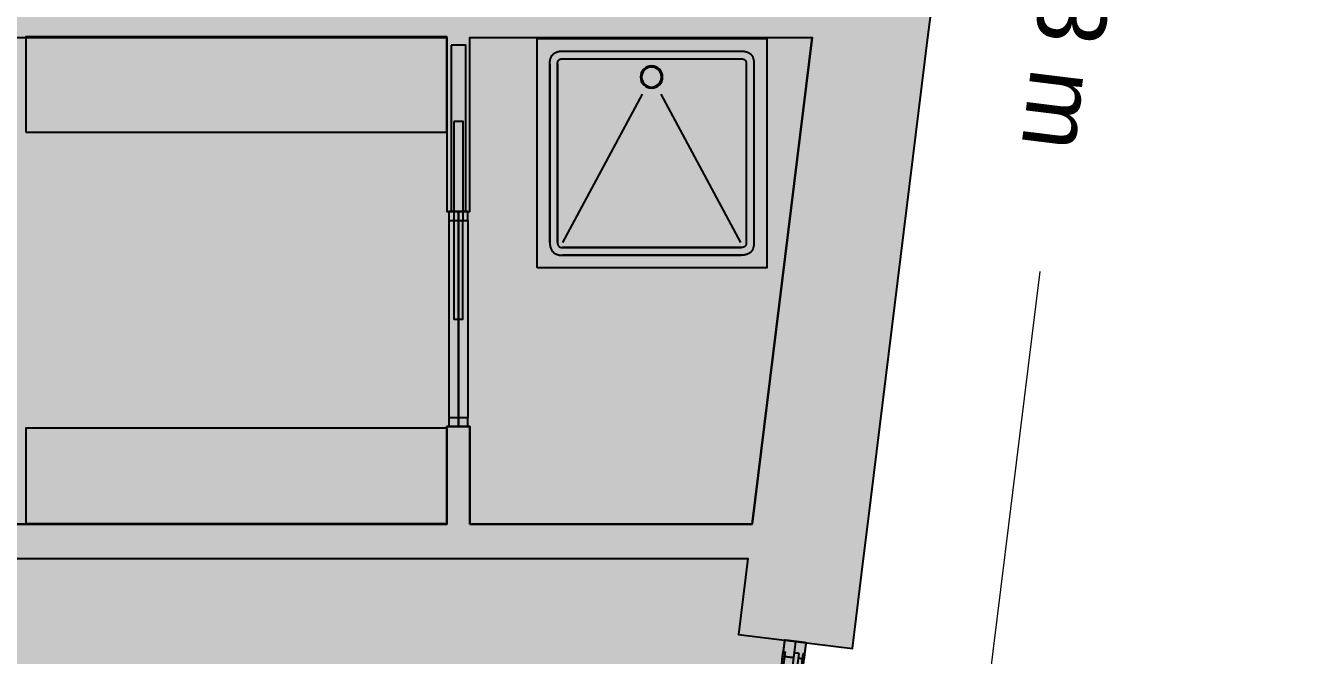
# Model space of a CAD drawing. Header units: metres. Extents: x -17 to 580, y -130 to 19.
# Drawn here: x 102.53 to 108.13, y -43.11 to -40.37 of the extents above; entities that cross this region are included whole.
import ezdxf

# ---------------------------------------------------------------- set-up
doc = ezdxf.new("R2010")
doc.units = ezdxf.units.M
for name, pattern in [('Default Wall', [0]), ('Grey Dimension_ExtLine', [0.0025, 0, -0.0025]), ('Lounge Zone', [0]), ('Style Black Lines_4', [0]), ('Style Border  Fill_3', [0]), ('Style Border  Fill_4', [0]), ('Style Grey Lines_3', [0]), ('Style White Hatch', [0]), ('Tiles Zone', [0]), ('White wall 10cm', [0]), ('White wall 15cm', [0])]:
    doc.linetypes.add(name, pattern=pattern)
for name, color, linetype, true_color in [('Annotations', 7, 'Continuous', 0x7a8bf7), ('Imported blocks', 7, 'Continuous', 0x7a8bf7), ('Walls', 7, 'Continuous', 0xc7c7c7), ('Zones', 7, 'Continuous', 0x7a8bf7)]:
    doc.layers.add(name, color=color, linetype=linetype, true_color=true_color)
doc.styles.add('Grey Dimension', font='', dxfattribs={"height": 0.3})
doc.styles.get('Grey Dimension').set_extended_font_data('arial')
doc.dimstyles.new('Grey Dimension', dxfattribs={"dimtxt": 0.3, "dimasz": 0.15, "dimexe": 0, "dimexo": 0, "dimgap": 0.25, "dimtad": 0, "dimtih": 1, "dimtoh": 1, "dimdec": 6, "dimrnd": 1e-06, "dimzin": 0, "dimdsep": 46, "dimtxsty": 'Grey Dimension', "dimblk": 'OBLIQUE', "dimcen": 0.09, "dimadec": 0, "dimazin": 0, "dimtfac": 1, "dimtdec": 4, "dimtix": 1, "dimtofl": 0, "dimtmove": 2, "dimatfit": 3, "dimfxl": 1, "dimtolj": 1, "dimtzin": 0, "dimlwd": 5, "dimlwe": 5, "dimarcsym": 0})

# ---------------------------------------------------------------- blocks, each defined once
blk = doc.blocks.new('Sliding door 90')
at = {"layer": 'Imported blocks', "transparency": 33554483}
for points in [[(-1.2492, -0.031), (-0.4898, -0.031), (-0.4898, 0.0318), (-1.2492, 0.0319), (-1.2492, -0.031)], [(-0.9, -0.0199), (0, -0.02), (0, 0.02), (-0.9, 0.0201), (-0.9, -0.0199)], [(-0.4898, -0.0413), (-0.45, -0.0413), (-0.45, 0.0414), (-0.4898, 0.0414), (-0.4898, -0.0413)], [(0.45, -0.0413), (0.4898, -0.0413), (0.4898, 0.0413), (0.45, 0.0414), (0.45, -0.0413)]]:
    blk.add_hatch(color=256, dxfattribs=at).paths.add_polyline_path(points, flags=0)
at = {"layer": 'Imported blocks', "linetype": 'Style White Hatch'}
blk.add_lwpolyline([(-1.2492, -0.031), (-0.4898, -0.031), (-0.4898, 0.0318), (-1.2492, 0.0319), (-1.2492, -0.031)], close=True, dxfattribs=at)
at = {"layer": 'Imported blocks', "linetype": 'Style Border  Fill_3'}
for points in [[(-0.9, -0.0199), (0, -0.02), (0, 0.02), (-0.9, 0.0201), (-0.9, -0.0199)], [(-0.4898, -0.0413), (-0.45, -0.0413), (-0.45, 0.0414), (-0.4898, 0.0414), (-0.4898, -0.0413)], [(0.45, -0.0413), (0.4898, -0.0413), (0.4898, 0.0413), (0.45, 0.0414), (0.45, -0.0413)]]:
    blk.add_lwpolyline(points, close=True, dxfattribs=at)
at = {"layer": 'Imported blocks', "linetype": 'Style Grey Lines_3'}
for points in [[(-0.45, 0.0414), (0.45, 0.0414)], [(-0.45, -0.0413), (0.45, -0.0413)]]:
    blk.add_lwpolyline(points, dxfattribs=at)
blk = doc.blocks.new('Shower')
at = {"layer": 'Imported blocks', "transparency": 33554483}
blk.add_hatch(color=256, dxfattribs=at).paths.add_polyline_path([(0.5, -0.5), (-0.5, -0.5), (-0.5, 0.5), (0.5, 0.5), (0.5, -0.5)], flags=0)
at = {"layer": 'Imported blocks', "linetype": 'Style Border  Fill_3'}
blk.add_lwpolyline([(0.5, -0.5), (-0.5, -0.5), (-0.5, 0.5), (0.5, 0.5), (0.5, -0.5)], close=True, dxfattribs=at)
at = {"layer": 'Imported blocks', "linetype": 'Style Black Lines_4'}
for points in [[(-0.3889, 0.4444), (0.3889, 0.4444)], [(-0.3889, 0.4111), (0.3889, 0.4111)], [(-0.4444, -0.3889), (-0.4444, 0.3889)], [(-0.4111, -0.3889), (-0.4111, 0.3889)], [(-0.2564, 0.0387), (0.3889, 0.3858)], [(0.4111, -0.3889), (0.4111, 0.3889)], [(0.4111, 0.3889), (0.4111, -0.3889)], [(0.4444, 0.3889), (0.4444, -0.3889)], [(0.4444, -0.3889), (0.4444, 0.3889)], [(-0.2564, -0.0419), (0.3889, -0.3889)], [(-0.3889, -0.4111), (0.3889, -0.4111)], [(0.3889, -0.4111), (-0.3889, -0.4111)], [(0.3889, -0.4444), (-0.3889, -0.4444)], [(-0.3889, -0.4444), (0.3889, -0.4444)]]:
    blk.add_lwpolyline(points, dxfattribs=at)
for points in [[(-0.2831, -0.0016, 1), (-0.3797, -0.0016, 1), (-0.2831, -0.0016)], [(-0.2881, -0.0016, 1), (-0.3747, -0.0016, 1), (-0.2881, -0.0016)]]:
    blk.add_lwpolyline(points, format="xyb", close=True, dxfattribs=at)
at = {"layer": 'Imported blocks'}
for points in [[(-0.4444, 0.3889), (-0.4444, 0.4444), (-0.3889, 0.4444)], [(-0.4111, 0.3889), (-0.4111, 0.4111), (-0.3889, 0.4111)], [(0.3889, 0.4444), (0.4444, 0.4444), (0.4444, 0.3889)], [(0.3889, 0.4111), (0.4111, 0.4111), (0.4111, 0.3889)], [(-0.3889, -0.4444), (-0.4444, -0.4444), (-0.4444, -0.3889)], [(-0.3889, -0.4111), (-0.4111, -0.4111), (-0.4111, -0.3889)], [(0.3889, -0.4111), (0.4111, -0.4111), (0.4111, -0.3889)], [(0.3889, -0.4444), (0.4444, -0.4444), (0.4444, -0.3889)]]:
    blk.add_open_spline(points, degree=2, dxfattribs=at)
blk = doc.blocks.new('Sliding window 1500')
at = {"layer": 'Imported blocks', "transparency": 33554483}
h = blk.add_hatch(color=256, dxfattribs=at)
edge = h.paths.add_edge_path(flags=0)
edge.add_spline(control_points=[(-0.75, -0.0475), (0, -0.0475), (0.75, -0.0475)], knot_values=[0, 0, 0, 1, 1, 1], degree=2, periodic=0)
edge.add_spline(control_points=[(0.75, -0.0475), (0.75, 0), (0.75, 0.0475)], knot_values=[0, 0, 0, 1, 1, 1], degree=2, periodic=0)
edge.add_spline(control_points=[(0.75, 0.0475), (0, 0.0475), (-0.75, 0.0475)], knot_values=[0, 0, 0, 1, 1, 1], degree=2, periodic=0)
edge.add_spline(control_points=[(-0.75, 0.0475), (-0.75, 0), (-0.75, -0.0475)], knot_values=[0, 0, 0, 1, 1, 1], degree=2, periodic=0)
at = {"layer": 'Imported blocks'}
for points in [[(0.75, 0.0475), (0, 0.0475), (-0.75, 0.0475)], [(-0.75, 0.0475), (-0.75, 0), (-0.75, -0.0475)], [(-0.75, -0.0475), (-0.75, 0), (-0.75, 0.0475)], [(-0.75, 0.0475), (-0.7234, 0.0475), (-0.6968, 0.0475)], [(-0.6968, 0.0389), (-0.6968, 0.0432), (-0.6968, 0.0475)], [(-0.6968, 0.0475), (0.0016, 0.0475), (0.7001, 0.0475)], [(0.7001, 0.0389), (0.0016, 0.0389), (-0.6968, 0.0389)], [(0.0121, 0.0223), (-0.338, 0.0223), (-0.6882, 0.0223)], [(-0.6882, 0.0223), (-0.6882, 0.0112), (-0.6882, 0)], [(-0.6882, 0), (-0.338, 0), (0.0121, 0)], [(0.58, 0.0475), (-0.05, 0.0475), (-0.68, 0.0475)], [(0.58, 0.0475), (-0.05, 0.0475), (-0.68, 0.0475)], [(-0.68, 0.0389), (-0.68, 0.0306), (-0.68, 0.0223)], [(0.7001, 0), (0.3468, 0), (-0.0066, 0)], [(-0.0066, 0), (-0.0066, -0.0112), (-0.0066, -0.0223)], [(0.0121, 0), (0.0121, 0.0112), (0.0121, 0.0223)], [(0.68, 0.0389), (0.68, 0.0194), (0.68, 0)], [(0.75, 0.0475), (0.7234, 0.0475), (0.6968, 0.0475)], [(0.7001, 0.0475), (0.7001, 0.0432), (0.7001, 0.0389)], [(0.7001, -0.0223), (0.7001, -0.0112), (0.7001, 0)], [(0.75, -0.0475), (0.75, 0), (0.75, 0.0475)], [(0.75, -0.0475), (0.75, 0), (0.75, 0.0475)], [(-0.75, -0.0475), (0, -0.0475), (0.75, -0.0475)], [(-0.68, -0.0475), (-0.715, -0.0475), (-0.75, -0.0475)], [(0.7001, -0.0389), (0.0016, -0.0389), (-0.6968, -0.0389)], [(-0.6968, -0.0389), (-0.6968, -0.0432), (-0.6968, -0.0475)], [(-0.6968, -0.0475), (0.0016, -0.0475), (0.7001, -0.0475)], [(-0.68, 0), (-0.68, -0.0194), (-0.68, -0.0389)], [(0.58, -0.0475), (-0.05, -0.0475), (-0.68, -0.0475)], [(-0.0066, -0.0223), (0.3468, -0.0223), (0.7001, -0.0223)], [(0.68, -0.0223), (0.68, -0.0306), (0.68, -0.0389)], [(0.68, -0.0475), (0.715, -0.0475), (0.75, -0.0475)], [(0.7001, -0.0475), (0.7001, -0.0432), (0.7001, -0.0389)]]:
    blk.add_open_spline(points, degree=2, dxfattribs=at)
blk = doc.blocks.new('_Oblique')
at = {"color": 0, "linetype": 'ByBlock', "lineweight": -2}
blk.add_line((-0.5, -0.5), (0.5, 0.5), dxfattribs=at)
blk = doc.blocks.new('*D254')
at = {"layer": 'Annotations', "color": 0, "linetype": 'Grey Dimension_ExtLine', "lineweight": 5}
for p, q in [((107.4571, -32.3237), (108.0628, -32.3984)), ((105.6562, -46.9117), (106.2619, -46.9865))]:
    blk.add_line(p, q, dxfattribs=at)
at = {"layer": 'Annotations', "color": 0, "lineweight": 5}
for p, q in [((108.0628, -32.3984), (107.3777, -37.9486)), ((106.2619, -46.9865), (106.9471, -41.4364))]:
    blk.add_line(p, q, dxfattribs=at)
at = {"layer": 'Defpoints', "color": 0}
for p in [(107.4571, -32.3237), (105.6562, -46.9117), (106.2619, -46.9865)]:
    blk.add_point(p, dxfattribs=at)
at = {"layer": 'Annotations', "color": 0, "lineweight": 5, "xscale": 0.15, "yscale": 0.15, "zscale": 0.15}
for p, rotation in [((108.0628, -32.3984), 82.96251970037096), ((106.2619, -46.9865), 262.9625197003709)]:
    blk.add_blockref('_Oblique', p, dxfattribs=dict(at, rotation=rotation))
at = {"layer": 'Annotations', "color": 0, "insert": (107.1624, -39.6925), "char_height": 0.3, "attachment_point": 5, "rotation": 262.9625, "style": 'Grey Dimension'}
blk.add_mtext('\\A1;14.698803 m', dxfattribs=at)

msp = doc.modelspace()

# ---------------------------------------------------------------- hatches: boundary and pattern name
at = {"layer": 'Walls', "transparency": 33554483}
h = msp.add_hatch(color=256, dxfattribs=at)
h.paths.add_polyline_path([(104.164533, -54.9139407), (104.6683285, -54.9139407), (105.2037786, -50.5765078), (105.2408132, -50.2765078), (105.3401533, -49.4718002), (104.8439202, -49.4105409), (104.164533, -54.9139407)], flags=0)
h.paths.add_polyline_path([(105.0399472, -47.8226166), (105.1246091, -47.1368103), (105.3857655, -47.1368103), (105.3858167, -47.2118103), (105.6191558, -47.2117307), (105.5361804, -47.8838759), (105.0399472, -47.8226166)], flags=0)
h.paths.add_polyline_path([(105.1431264, -46.9868103), (105.2006473, -46.5208602), (105.6968804, -46.5821195), (105.6561919, -46.911718), (105.3857143, -46.9118104), (105.3857655, -46.9868103), (105.1431264, -46.9868103)], flags=0)
h.paths.add_polyline_path([(105.3844252, -45.0321608), (105.4494816, -44.5051695), (105.9457147, -44.5664288), (105.8806583, -45.0934201), (105.3844252, -45.0321608)], flags=0)
h.paths.add_polyline_path([(105.6332595, -43.01647), (105.6740712, -42.6858727), (106.1778667, -42.6858727), (106.1294926, -43.0777293), (105.6332595, -43.01647)], flags=0)
h.paths.add_polyline_path([(105.6925885, -42.5358727), (105.9541866, -40.4167884), (106.4579821, -40.4167884), (106.196384, -42.5358727), (105.6925885, -42.5358727)], flags=0)
h.paths.add_polyline_path([(105.9665315, -40.3167884), (106.2281295, -38.197704), (106.7286546, -38.197704), (106.7286546, -38.047704), (106.2466468, -38.047704), (106.8915489, -32.8236521), (107.1887431, -32.8236521), (107.1887431, -32.5113332), (107.4302197, -32.5411432), (106.4703269, -40.3167884), (105.9665315, -40.3167884)], flags=0)
h = msp.add_hatch(color=256, dxfattribs=at)
h.paths.add_polyline_path([(104.3632799, -42.5358727), (104.3632799, -42.1107723), (104.4632799, -42.1107723), (104.4632799, -42.5358727), (104.3632799, -42.5358727)], flags=0)
h.paths.add_polyline_path([(104.3632799, -41.1750332), (104.3632799, -40.4167884), (104.3632799, -40.3167884), (104.3632799, -39.9071467), (104.4632799, -39.9071467), (104.4632799, -40.3167884), (104.4632799, -40.4167884), (104.4632799, -41.1750332), (104.3632799, -41.1750332)], flags=0)
h.paths.add_polyline_path([(104.3632799, -38.9714076), (104.3632799, -38.197704), (104.3632799, -38.047704), (104.4632799, -38.047704), (104.4632799, -38.197704), (104.4632799, -38.9714076), (104.3632799, -38.9714076)], flags=0)
h = msp.add_hatch(color=256, dxfattribs=at)
h.paths.add_polyline_path([(99.4387779, -40.4167884), (99.4387779, -40.3167884), (99.5887779, -40.3167884), (104.3632799, -40.3167884), (104.3632799, -40.4167884), (99.5887779, -40.4167884), (99.4387779, -40.4167884)], flags=0)
h.paths.add_polyline_path([(104.4632799, -40.4167884), (104.4632799, -40.3167884), (105.9665315, -40.3167884), (106.4703269, -40.3167884), (106.4579821, -40.4167884), (105.9541866, -40.4167884), (104.4632799, -40.4167884)], flags=0)
for points in [[(102.5287812, -40.8291115), (104.3632799, -40.8291115), (104.3632799, -40.4141122), (102.5287812, -40.4141122), (102.5287812, -40.8291115)], [(102.5287826, -42.53337), (104.3632812, -42.53337), (104.3632812, -42.1183707), (102.5287826, -42.1183707), (102.5287826, -42.53337)], [(99.4387779, -42.6858727), (99.4387779, -42.5358727), (99.5887779, -42.5358727), (104.3632799, -42.5358727), (104.4632799, -42.5358727), (105.6925885, -42.5358727), (106.196384, -42.5358727), (106.1778667, -42.6858727), (105.6740712, -42.6858727), (99.5887779, -42.6858727), (99.4387779, -42.6858727)]]:
    msp.add_hatch(color=256, dxfattribs=at).paths.add_polyline_path(points, flags=0)
at = {"layer": 'Zones', "transparency": 33554483}
for points in [[(99.5887779, -42.0222619), (99.5137779, -42.0222619), (99.5137779, -41.0223454), (99.5887779, -41.0223454), (99.5887779, -40.4167884), (104.3632799, -40.4167884), (104.3632799, -41.1750332), (104.4132799, -41.1750332), (104.4132799, -42.1107723), (104.3632799, -42.1107723), (104.3632799, -42.5358727), (99.5887779, -42.5358727), (99.5887779, -42.0222619)], [(104.4632799, -42.5358727), (104.4632799, -42.1107723), (104.4132799, -42.1107723), (104.4132799, -41.1750332), (104.4632799, -41.1750332), (104.4632799, -40.4167884), (105.9541866, -40.4167884), (105.6925885, -42.5358727), (104.4632799, -42.5358727)], [(105.6975981, -44.5357991), (105.4494816, -44.5051695), (105.3844252, -45.0321608), (105.6325417, -45.0627904), (105.4487638, -46.5514898), (105.2006473, -46.5208602), (105.1431264, -46.9868103), (102.1682934, -46.9868103), (102.1682934, -47.0618103), (100.5683151, -47.0618103), (100.5683151, -46.9868103), (99.5887779, -46.9868103), (99.5887779, -42.6858727), (105.6740712, -42.6858727), (105.6332595, -43.01647), (105.881376, -43.0470997), (105.6975981, -44.5357991)]]:
    msp.add_hatch(color=256, dxfattribs=at).paths.add_polyline_path(points, flags=0)

# ---------------------------------------------------------------- linework, layer by layer
at = {"layer": 'Walls', "linetype": 'White wall 10cm'}
for points in [[(106.4579821, -40.4167884), (106.4703269, -40.3167884)], [(99.5887779, -40.4167884), (104.3632799, -40.4167884)], [(104.3632799, -40.4167884), (104.3632799, -41.1750332), (104.4632799, -41.1750332), (104.4632799, -40.4167884)], [(104.4632799, -40.4167884), (105.9541866, -40.4167884)], [(104.3632799, -42.5358727), (104.3632799, -42.1107723), (104.4632799, -42.1107723), (104.4632799, -42.5358727)]]:
    msp.add_lwpolyline(points, dxfattribs=at)
at = {"layer": 'Walls', "linetype": 'Style Border  Fill_4'}
for points in [[(102.5287812, -40.8291115), (104.3632799, -40.8291115), (104.3632799, -40.4141122), (102.5287812, -40.4141122), (102.5287812, -40.8291115)], [(102.5287826, -42.53337), (104.3632812, -42.53337), (104.3632812, -42.1183707), (102.5287826, -42.1183707), (102.5287826, -42.53337)]]:
    msp.add_lwpolyline(points, close=True, dxfattribs=at)
at = {"layer": 'Walls', "linetype": 'Default Wall'}
for points in [[(105.6925885, -42.5358727), (105.9541866, -40.4167884)], [(106.196384, -42.5358727), (106.4579821, -40.4167884)], [(105.6740712, -42.6858727), (105.6332595, -43.01647), (106.1294926, -43.0777293), (106.1778667, -42.6858727)]]:
    msp.add_lwpolyline(points, dxfattribs=at)
at = {"layer": 'Walls', "linetype": 'White wall 15cm'}
for points in [[(99.5887779, -42.5358727), (104.3632799, -42.5358727)], [(104.4632799, -42.5358727), (105.6925885, -42.5358727)], [(106.1778667, -42.6858727), (106.196384, -42.5358727)], [(99.5887779, -42.6858727), (105.6740712, -42.6858727)]]:
    msp.add_lwpolyline(points, dxfattribs=at)
at = {"layer": 'Zones', "linetype": 'Lounge Zone'}
for points in [[(99.5887779, -42.0222619), (99.5137779, -42.0222619), (99.5137779, -41.0223454), (99.5887779, -41.0223454), (99.5887779, -40.4167884), (104.3632799, -40.4167884), (104.3632799, -41.1750332), (104.4132799, -41.1750332), (104.4132799, -42.1107723), (104.3632799, -42.1107723), (104.3632799, -42.5358727), (99.5887779, -42.5358727), (99.5887779, -42.0222619)], [(105.6975981, -44.5357991), (105.4494816, -44.5051695), (105.3844252, -45.0321608), (105.6325417, -45.0627904), (105.4487638, -46.5514898), (105.2006473, -46.5208602), (105.1431264, -46.9868103), (102.1682934, -46.9868103), (102.1682934, -47.0618103), (100.5683151, -47.0618103), (100.5683151, -46.9868103), (99.5887779, -46.9868103), (99.5887779, -42.6858727), (105.6740712, -42.6858727), (105.6332595, -43.01647), (105.881376, -43.0470997), (105.6975981, -44.5357991)]]:
    msp.add_lwpolyline(points, close=True, dxfattribs=at)
at = {"layer": 'Zones', "linetype": 'Tiles Zone'}
msp.add_lwpolyline([(104.4632799, -42.5358727), (104.4632799, -42.1107723), (104.4132799, -42.1107723), (104.4132799, -41.1750332), (104.4632799, -41.1750332), (104.4632799, -40.4167884), (105.9541866, -40.4167884), (105.6925885, -42.5358727), (104.4632799, -42.5358727)], close=True, dxfattribs=at)

# ---------------------------------------------------------------- block references
at = {"layer": 'Walls'}
for name, p, rotation in [('Shower', (105.2561406, -40.9204646), 270), ('Sliding window 1500', (105.7894871, -43.7914494), 82.96251970037147)]:
    msp.add_blockref(name, p, dxfattribs=dict(at, rotation=rotation))
at = {"layer": 'Walls', "xscale": 0.9551666328727372, "rotation": 270}
msp.add_blockref('Sliding door 90', (104.4132799, -41.6429028), dxfattribs=at)

# ---------------------------------------------------------------- dimensions: what is measured, and where the dimension line sits
at = {"layer": 'Annotations'}
dim = msp.add_aligned_dim(p1=(107.4570686786, -32.3236521), p2=(105.6561919117, -46.9117180167), distance=0.6103364405, dimstyle='Grey Dimension', override={"dimpost": ' m'}, dxfattribs=at)
dim.commit()
dim.dimension.update_dxf_attribs({"geometry": '*D254', "text_midpoint": (107.1623685939, -39.6924626221), "text_rotation": -97.0374802996})

doc.saveas('drawing.dxf')
